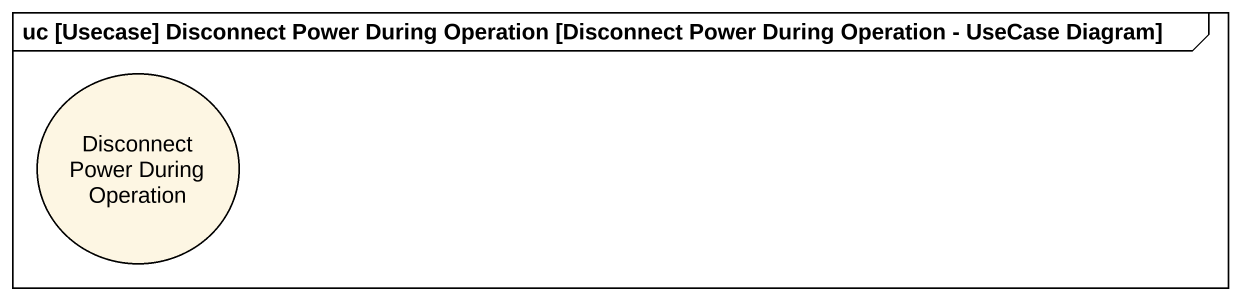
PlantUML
@startuml
mainframe uc [Usecase] Disconnect Power During Operation [Disconnect Power During Operation - UseCase Diagram]
usecase "Disconnect Power During Operation" as Disconnect_Power_During
@enduml
